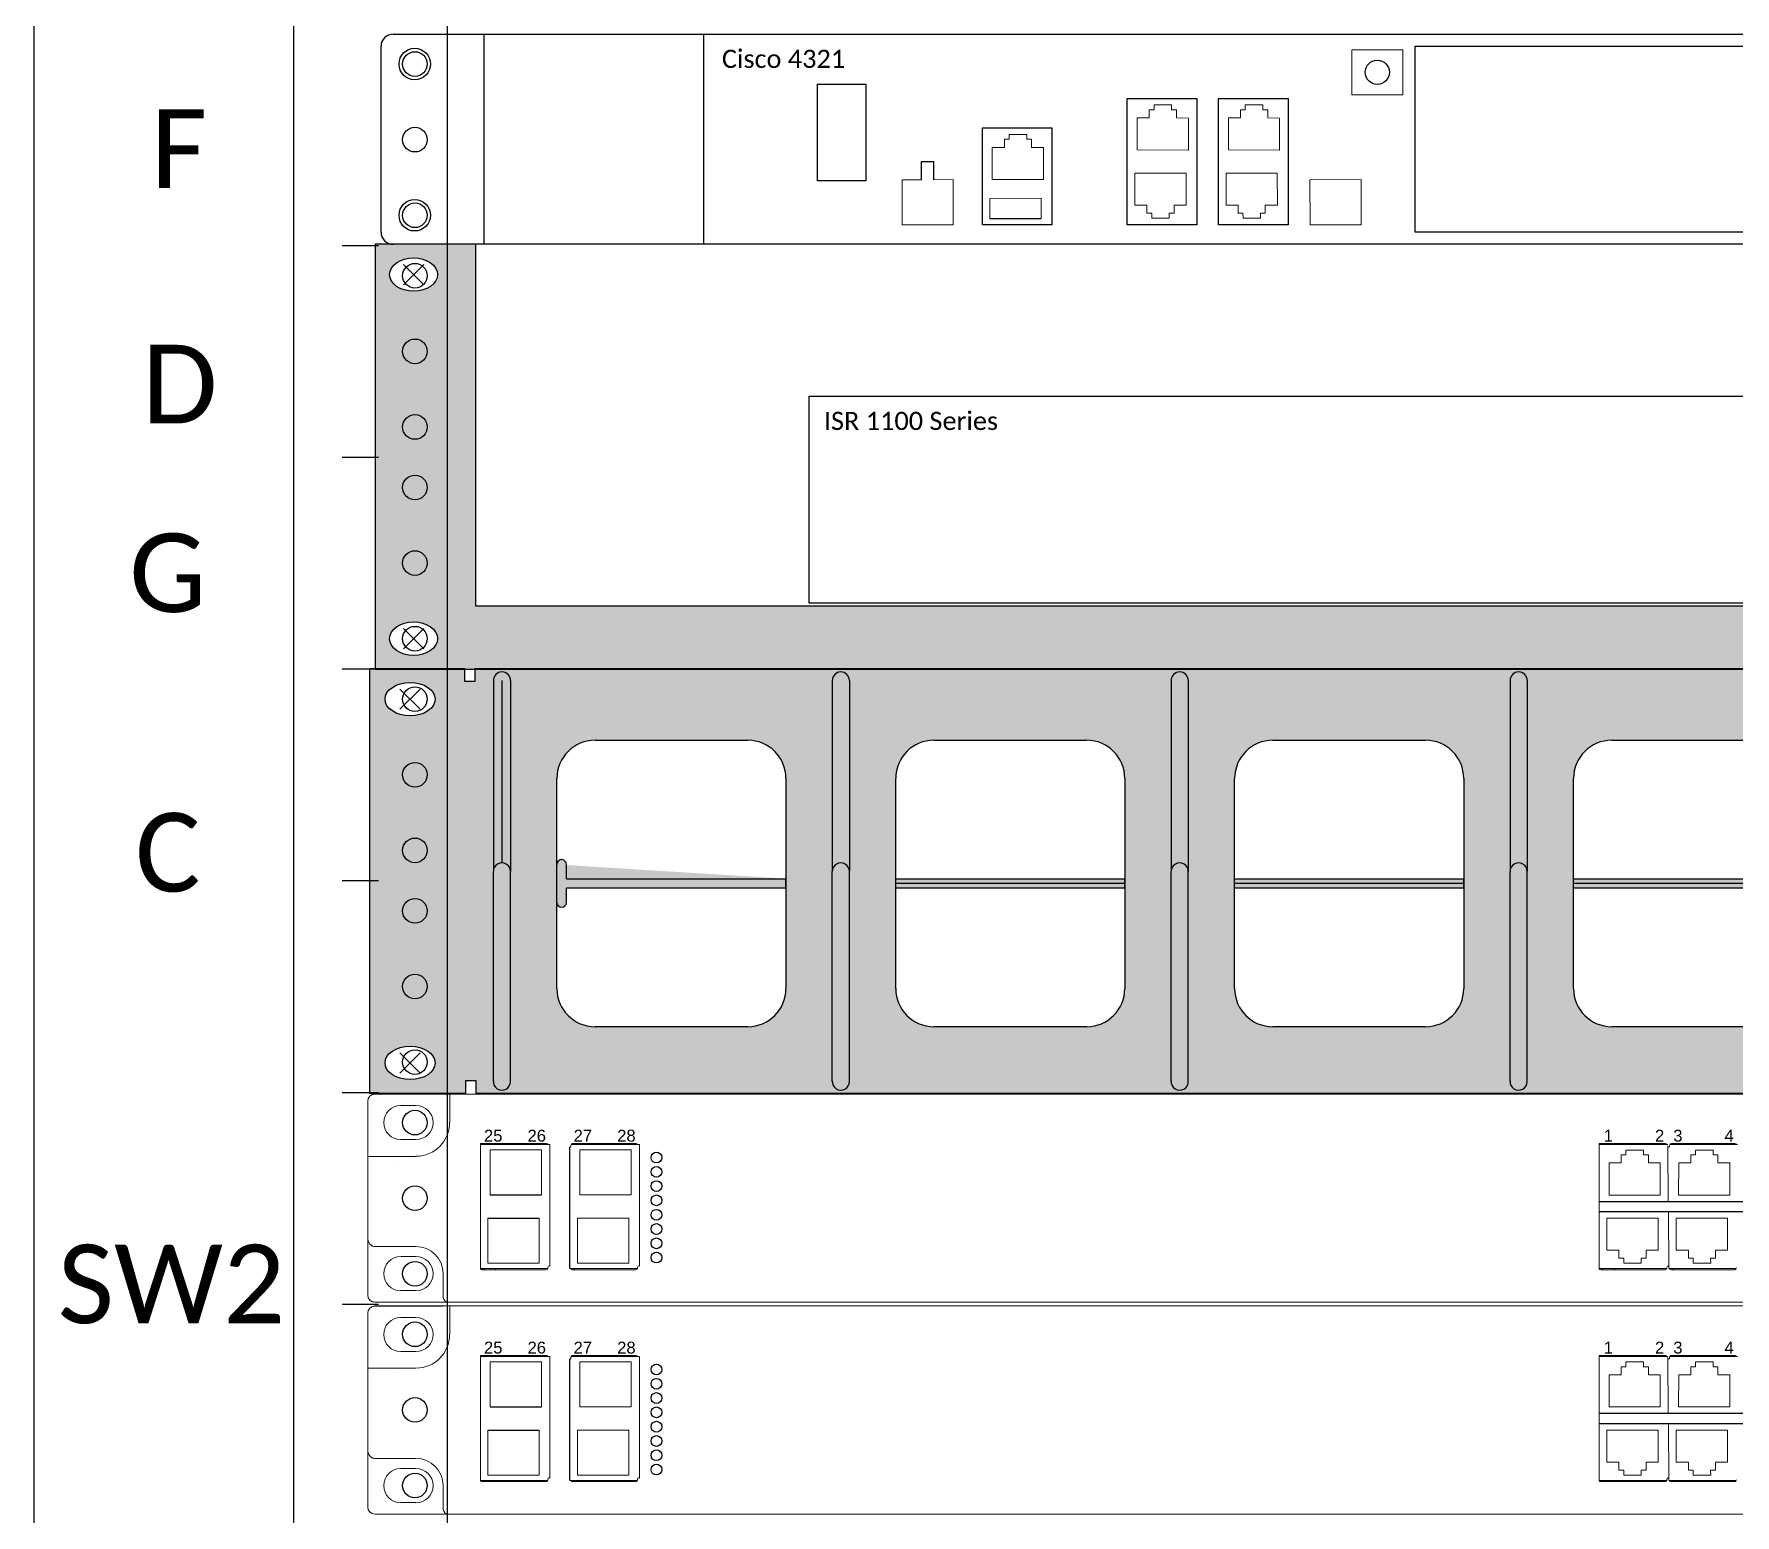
# Model space of a CAD drawing. Header units: millimetres. Extents: x 11355 to 11505, y 8083 to 8171.
# Drawn here: x 11480.05 to 11494.11, y 8148.38 to 8160.62 of the extents above; entities that cross this region are included whole.
import ezdxf

# ---------------------------------------------------------------- set-up
doc = ezdxf.new("R2010")
doc.units = ezdxf.units.MM
for name, color, linetype in [('Bandeja Fija 2U', 7, 'Continuous'), ('Ordenador de cables 2U', 7, 'Continuous'), ('Rack - Base 45U', 7, 'Continuous'), ('Router - Cisco 1100', 7, 'Continuous'), ('Router - Cisco 4321', 7, 'Continuous'), ('Servidor - Dell Power Edge R730', 7, 'Continuous'), ('SW - Aruba Serie 6000', 7, 'Continuous'), ('Textos - Ref. Eléctricas', 7, 'Continuous'), ('Textos - Ref. Unidades', 7, 'Continuous')]:
    doc.layers.add(name, color=color, linetype=linetype)
doc.styles.add('Calibri', font='calibri.ttf')
doc.styles.add('Notes', font='arial.ttf', dxfattribs={"height": 3})
doc.styles.get("Standard").update_dxf_attribs({"font": 'arial.ttf'})

# ---------------------------------------------------------------- blocks, each defined once
blk = doc.blocks.new('*U41')
at = {"layer": 'Bandeja Fija 2U'}
h = blk.add_hatch(color=254, dxfattribs=at)
h.paths.add_polyline_path([(13.02, 6.83), (13.02, 82.55), (-8.01, 82.55), (-8.01, -6.35), (473.02, -6.35), (473.02, 82.55), (451.98, 82.55), (451.98, 6.83)])
edge = h.paths.add_edge_path(flags=16)
edge.add_ellipse((0, 0), major_axis=(5.01, 0), ratio=0.699345, start_angle=0, end_angle=360)
edge = h.paths.add_edge_path(flags=16)
edge.add_ellipse((0, 76.2), major_axis=(5.01, 0), ratio=0.699345, start_angle=0, end_angle=360)
edge = h.paths.add_edge_path(flags=16)
edge.add_ellipse((465, 0), major_axis=(-5.01, 0), ratio=0.699345, start_angle=0, end_angle=360)
edge = h.paths.add_edge_path(flags=16)
edge.add_ellipse((465, 76.2), major_axis=(-5.01, 0), ratio=0.699345, start_angle=0, end_angle=360)
at = {"layer": 'Bandeja Fija 2U', "color": 7, "linetype": 'Continuous'}
for p, q in [((13.02, 82.55), (-8.01, 82.55)), ((-8.01, 82.55), (-8.01, -6.35)), ((13.02, 6.83), (13.02, 82.55)), ((451.98, 6.83), (13.02, 6.83)), ((-8.01, -6.35), (473.02, -6.35))]:
    blk.add_line(p, q, dxfattribs=at)
at = {"layer": 'Bandeja Fija 2U', "color": 1}
for p, q in [((-2.12, 78.32), (2.12, 74.08)), ((-2.12, 74.08), (2.12, 78.32)), ((-2.12, 2.12), (2.12, -2.12)), ((-2.12, -2.12), (2.12, 2.12))]:
    blk.add_line(p, q, dxfattribs=at)
at = {"layer": 'Bandeja Fija 2U', "color": 7, "linetype": 'Continuous'}
for centre in [(0, 76.2), (0, 0)]:
    blk.add_ellipse(centre, major_axis=(5.01, 0), ratio=0.699345, dxfattribs=at)
at = {"layer": 'Bandeja Fija 2U', "style": 'Notes', "flags": 3}
blk.add_attdef('CODIGO', (-8.01, -14.35), '', height=3, dxfattribs=at)
blk = doc.blocks.new('*U43')
at = {"layer": 'Ordenador de cables 2U'}
h = blk.add_hatch(color=253, dxfattribs=at)
h.paths.add_polyline_path([(473, 6.35), (453.38, 6.35), (453.38, 3.67), (451.26, 3.67), (451.26, 6.35), (13.58, 6.35), (13.58, 3.67), (11.46, 3.67), (11.46, 6.35), (-8.5, 6.35), (-8.5, -82.55), (11.68, -82.55), (11.68, -79.89), (13.8, -79.89), (13.8, -82.57), (451.22, -82.55), (451.22, -79.87), (453.34, -79.87), (453.34, -82.55), (473, -82.55)])
h.paths.add_polyline_path([(447.05, -36.1), (447.05, -80.1, -0.961659), (443.46, -80.24), (443.45, -36.1), (443.45, 3.9, -1.000027), (447.05, 3.9), (447.05, 3.9)], flags=16)
edge = h.paths.add_edge_path(flags=16)
edge.add_ellipse((464.75, 0), major_axis=(5.25, 0), ratio=0.666667, start_angle=0, end_angle=360)
edge = h.paths.add_edge_path(flags=16)
edge.add_ellipse((465, -76.2), major_axis=(5.25, 0), ratio=0.666667, start_angle=0, end_angle=360)
h.paths.add_polyline_path([(376.05, -36.1), (376.05, -80.1, -0.961659), (372.46, -80.24), (372.45, -36.1), (372.45, 3.9, -1.000027), (376.05, 3.9), (376.05, 3.9)], flags=16)
h.paths.add_polyline_path([(305.05, -36.1), (305.05, -80.1, -0.961659), (301.46, -80.24), (301.45, -36.1), (301.45, 3.9, -1.000027), (305.05, 3.9), (305.05, 3.9)], flags=16)
h.paths.add_polyline_path([(234.05, -36.1), (234.05, -80.1, -0.961659), (230.46, -80.24), (230.45, -36.1), (230.45, 3.9, -1.000027), (234.05, 3.9), (234.05, 3.9)], flags=16)
h.paths.add_polyline_path([(163.05, -36.1), (163.05, -80.1, -0.961659), (159.46, -80.24), (159.45, -36.1), (159.45, 3.9, -1.000027), (163.05, 3.9), (163.05, 3.9)], flags=16)
h.paths.add_polyline_path([(92.05, -36.1), (92.05, -80.1, -0.961659), (88.46, -80.24), (88.45, -36.1), (88.45, 3.9, -1.000027), (92.05, 3.9), (92.05, 3.9)], flags=16)
h.paths.add_polyline_path([(21.05, -36.1), (21.05, -80.1, -0.961659), (17.46, -80.24), (17.45, -36.1), (17.45, 3.9, -1.000027), (21.05, 3.9), (21.05, 3.9)], flags=16)
edge = h.paths.add_edge_path(flags=16)
edge.add_ellipse((0, 0), major_axis=(5.25, 0), ratio=0.666667, start_angle=0, end_angle=360)
edge = h.paths.add_edge_path(flags=16)
edge.add_ellipse((0, -76.2), major_axis=(5.25, 0), ratio=0.666667, start_angle=0, end_angle=360)
edge = h.paths.add_edge_path()
edge.add_line((30.75, -42.6), (30.75, -34.57))
edge.add_arc((31.75, -34.62), 1, 177.3958, 180.0074)
edge.add_line((30.75, -34.62), (30.75, -42.6))
edge = h.paths.add_edge_path(flags=0)
edge.add_arc((38.75, -60.61), 8, 180, 270)
edge.add_line((38.75, -68.61), (70.75, -68.61))
edge.add_arc((70.75, -60.61), 8, 270, 360)
edge.add_line((78.75, -60.61), (78.75, -16.61))
edge.add_arc((70.75, -16.61), 8, 0, 90)
edge.add_line((70.75, -8.61), (38.75, -8.61))
edge.add_arc((38.75, -16.61), 8, 90, 180)
edge.add_line((30.75, -16.61), (30.75, -60.61))
edge = h.paths.add_edge_path(flags=0)
edge.add_arc((425.75, -16.61), 8, 0, 90)
edge.add_line((425.75, -8.61), (393.75, -8.61))
edge.add_arc((393.75, -16.61), 8, 90, 180)
edge.add_line((385.75, -16.61), (385.75, -60.61))
edge.add_arc((393.75, -60.61), 8, 180, 270)
edge.add_line((393.75, -68.61), (425.75, -68.61))
edge.add_arc((425.75, -60.61), 8, 270, 360)
edge.add_line((433.75, -60.61), (433.75, -16.61))
edge = h.paths.add_edge_path(flags=0)
edge.add_arc((322.75, -60.61), 8, 180, 270)
edge.add_line((322.75, -68.61), (354.75, -68.61))
edge.add_arc((354.75, -60.61), 8, 270, 360)
edge.add_line((362.75, -60.61), (362.75, -16.61))
edge.add_arc((354.75, -16.61), 8, 0, 90)
edge.add_line((354.75, -8.61), (322.75, -8.61))
edge.add_arc((322.75, -16.61), 8, 90, 180)
edge.add_line((314.75, -16.61), (314.75, -60.61))
edge = h.paths.add_edge_path(flags=0)
edge.add_arc((283.75, -16.61), 8, 0, 90)
edge.add_line((283.75, -8.61), (251.75, -8.61))
edge.add_arc((251.75, -16.61), 8, 90, 180)
edge.add_line((243.75, -16.61), (243.75, -60.61))
edge.add_arc((251.75, -60.61), 8, 180, 270)
edge.add_line((251.75, -68.61), (283.75, -68.61))
edge.add_arc((283.75, -60.61), 8, 270, 360)
edge.add_line((291.75, -60.61), (291.75, -16.61))
edge = h.paths.add_edge_path(flags=0)
edge.add_arc((212.75, -16.61), 8, 0, 90)
edge.add_line((212.75, -8.61), (180.75, -8.61))
edge.add_arc((180.75, -16.61), 8, 90, 180)
edge.add_line((172.75, -16.61), (172.75, -60.61))
edge.add_arc((180.75, -60.61), 8, 180, 270)
edge.add_line((180.75, -68.61), (212.75, -68.61))
edge.add_arc((212.75, -60.61), 8, 270, 360)
edge.add_line((220.75, -60.61), (220.75, -16.61))
edge = h.paths.add_edge_path(flags=0)
edge.add_arc((109.75, -60.61), 8, 180, 270)
edge.add_line((109.75, -68.61), (141.75, -68.61))
edge.add_arc((141.75, -60.61), 8, 270, 360)
edge.add_line((149.75, -60.61), (149.75, -16.61))
edge.add_arc((141.75, -16.61), 8, 0, 90)
edge.add_line((141.75, -8.61), (109.75, -8.61))
edge.add_arc((109.75, -16.61), 8, 90, 180)
edge.add_line((101.75, -16.61), (101.75, -60.61))
h = blk.add_hatch(color=9, dxfattribs=at)
h.paths.add_polyline_path([(21.05, 3.9, 1.000027), (17.45, 3.9), (17.45, -36.1, -1), (21.05, -36.1), (21.05, -36.1)])
h.paths.add_polyline_path([(92.05, 3.9, 1.000027), (88.45, 3.9), (88.45, -36.1, -1), (92.05, -36.1), (92.05, -36.1)])
h.paths.add_polyline_path([(163.05, 3.9, 1.000027), (159.45, 3.9), (159.45, -36.1, -1), (163.05, -36.1), (163.05, -36.1)])
h.paths.add_polyline_path([(234.05, 3.9, 1.000027), (230.45, 3.9), (230.45, -36.1, -1), (234.05, -36.1), (234.05, -36.1)])
h.paths.add_polyline_path([(305.05, 3.9, 1.000027), (301.45, 3.9), (301.45, -36.1, -1), (305.05, -36.1), (305.05, -36.1)])
h.paths.add_polyline_path([(376.05, 3.9, 1.000027), (372.45, 3.9), (372.45, -36.1, -1), (376.05, -36.1), (376.05, -36.1)])
h.paths.add_polyline_path([(447.05, 3.9, 1.000027), (443.45, 3.9), (443.45, -36.1, -1), (447.05, -36.1), (447.05, -36.1)])
h = blk.add_hatch(color=8, dxfattribs=at)
h.paths.add_polyline_path([(21.05, -36.1, 1.000062), (17.45, -36.1), (17.46, -80.24, 0.961659), (21.05, -80.1)])
h.paths.add_polyline_path([(92.05, -36.1, 1.000062), (88.45, -36.1), (88.46, -80.24, 0.961659), (92.05, -80.1)])
h.paths.add_polyline_path([(163.05, -36.1, 1.000062), (159.45, -36.1), (159.46, -80.24, 0.961659), (163.05, -80.1)])
h.paths.add_polyline_path([(234.05, -36.1, 1.000062), (230.45, -36.1), (230.46, -80.24, 0.961659), (234.05, -80.1)])
h.paths.add_polyline_path([(305.05, -36.1, 1.000062), (301.45, -36.1), (301.46, -80.24, 0.961659), (305.05, -80.1)])
h.paths.add_polyline_path([(376.05, -36.1, 1.000062), (372.45, -36.1), (372.46, -80.24, 0.961659), (376.05, -80.1)])
h.paths.add_polyline_path([(447.05, -36.1, 1.000062), (443.45, -36.1), (443.46, -80.24, 0.961659), (447.05, -80.1)])
blk.add_hatch(color=9, dxfattribs=at).paths.add_polyline_path([(32.75, -37.61), (32.75, -34.62, 1.022855), (30.75, -34.66), (30.75, -42.6, 1.002484), (32.75, -42.59), (32.75, -39.61), (78.75, -39.61), (78.75, -37.61)])
h = blk.add_hatch(color=9, dxfattribs=at)
h.paths.add_polyline_path([(149.75, -39.61), (101.75, -39.61), (101.75, -37.61), (149.75, -37.61)])
h.paths.add_polyline_path([(172.75, -39.61), (172.75, -37.61), (220.75, -37.61), (220.75, -39.61)])
h.paths.add_polyline_path([(291.75, -39.61), (243.75, -39.61), (243.75, -37.61), (291.75, -37.61)])
h.paths.add_polyline_path([(362.75, -39.61), (314.75, -39.61), (314.75, -37.61), (362.75, -37.61)])
edge = h.paths.add_edge_path(flags=17)
edge.add_line((431.75, -39.61), (385.75, -39.61))
edge.add_line((385.75, -39.61), (385.75, -37.61))
edge.add_line((385.75, -37.61), (431.75, -37.61))
edge.add_line((431.75, -37.61), (431.75, -34.62))
edge.add_arc((432.75, -34.62), 1, -2.6042, 179.9851, ccw=False)
edge.add_line((433.75, -34.66), (433.75, -42.59))
edge.add_arc((432.75, -42.6), 1, -179.7456, 0.2235, ccw=False)
edge.add_line((431.75, -42.6), (431.75, -39.61))
edge = h.paths.add_edge_path(flags=17)
edge.add_line((431.75, -39.61), (385.75, -39.61))
edge.add_line((385.75, -39.61), (385.75, -37.61))
edge.add_line((385.75, -37.61), (431.75, -37.61))
edge.add_line((431.75, -37.61), (431.75, -34.62))
edge.add_arc((432.75, -34.62), 1, 357.3958, 539.9851)
edge.add_line((433.75, -42.59), (433.75, -34.66))
edge.add_arc((432.75, -42.6), 1, 180.2544, 360.2235)
edge.add_line((431.75, -42.6), (431.75, -39.61))
edge = h.paths.add_edge_path()
edge.add_line((78.75, -39.61), (32.75, -39.61))
edge.add_line((32.75, -37.61), (78.75, -37.61))
edge.add_line((32.75, -37.61), (32.75, -34.62))
edge.add_line((32.75, -42.6), (32.75, -39.61))
edge.add_arc((31.75, -34.62), 1, 0.0149, 182.6042)
edge.add_arc((31.75, -42.6), 1, 179.7765, 359.7456)
edge.add_line((30.75, -42.59), (30.75, -34.62))
edge.add_line((78.75, -39.61), (78.75, -37.61))
at = {"layer": 'Ordenador de cables 2U', "color": 7, "linetype": 'Continuous'}
for p, q in [((11.46, 6.35), (-8.5, 6.35)), ((-8.5, 6.35), (-8.5, -82.55)), ((11.46, 3.67), (11.46, 6.35)), ((13.58, 3.67), (11.46, 3.67)), ((451.26, 6.35), (13.58, 6.35)), ((13.58, 6.35), (13.58, 3.67)), ((38.75, -8.61), (70.75, -8.61)), ((109.75, -8.61), (141.75, -8.61)), ((180.75, -8.61), (212.75, -8.61)), ((251.75, -8.61), (283.75, -8.61)), ((30.75, -60.61), (30.75, -16.61)), ((78.75, -16.61), (78.75, -60.61)), ((101.75, -60.61), (101.75, -16.61)), ((149.75, -16.61), (149.75, -60.61)), ((172.75, -60.61), (172.75, -16.61)), ((220.75, -16.61), (220.75, -60.61)), ((243.75, -60.61), (243.75, -16.61)), ((70.75, -68.61), (38.75, -68.61)), ((141.75, -68.61), (109.75, -68.61)), ((212.75, -68.61), (180.75, -68.61)), ((283.75, -68.61), (251.75, -68.61)), ((11.68, -82.55), (11.68, -79.89)), ((11.68, -79.89), (13.8, -79.89)), ((13.8, -79.89), (13.8, -82.57)), ((-8.5, -82.55), (11.68, -82.55)), ((13.8, -82.57), (451.22, -82.55))]:
    blk.add_line(p, q, dxfattribs=at)
at = {"layer": 'Ordenador de cables 2U'}
for p, q in [((17.45, 3.9), (17.45, -36.1)), ((21.05, 3.9), (21.05, -36.1)), ((88.45, 3.9), (88.45, -36.1)), ((92.05, 3.9), (92.05, -36.1)), ((159.45, 3.9), (159.45, -36.1)), ((163.05, 3.9), (163.05, -36.1)), ((230.45, 3.9), (230.45, -36.1)), ((232.42, 6.35), (234.58, 6.35)), ((234.05, 3.9), (234.05, -36.1)), ((30.75, -42.59), (30.75, -34.62)), ((32.75, -37.61), (32.75, -34.62)), ((32.75, -37.61), (78.75, -37.61)), ((78.75, -39.61), (78.75, -37.61)), ((101.75, -37.61), (149.75, -37.61)), ((101.75, -39.61), (101.75, -37.61)), ((149.75, -38.61), (101.75, -38.61)), ((149.75, -39.61), (149.75, -37.61)), ((172.75, -37.61), (220.75, -37.61)), ((172.75, -39.61), (172.75, -37.61)), ((220.75, -38.61), (172.75, -38.61)), ((220.75, -39.61), (220.75, -37.61)), ((243.75, -37.61), (291.75, -37.61)), ((243.75, -39.61), (243.75, -37.61)), ((291.75, -38.61), (243.75, -38.61)), ((32.75, -42.6), (32.75, -39.61)), ((78.75, -39.61), (32.75, -39.61)), ((149.75, -39.61), (101.75, -39.61)), ((220.75, -39.61), (172.75, -39.61)), ((291.75, -39.61), (243.75, -39.61))]:
    blk.add_line(p, q, dxfattribs=at)
at = {"layer": 'Ordenador de cables 2U', "linetype": 'Continuous'}
blk.add_line((19.25, 3.9), (19.25, -34.3), dxfattribs=at)
at = {"layer": 'Ordenador de cables 2U', "color": 1}
for p, q in [((-2.12, 2.12), (2.12, -2.12)), ((-2.12, -2.12), (2.12, 2.12)), ((-2.12, -74.08), (2.12, -78.32)), ((-2.12, -78.32), (2.12, -74.08))]:
    blk.add_line(p, q, dxfattribs=at)
at = {"layer": 'Ordenador de cables 2U', "color": 8}
for p, q in [((17.46, -80.1), (17.45, -36.1)), ((21.05, -80.1), (21.05, -36.1)), ((88.46, -80.1), (88.45, -36.1)), ((92.05, -80.1), (92.05, -36.1)), ((159.46, -80.1), (159.45, -36.1)), ((163.05, -80.1), (163.05, -36.1)), ((230.46, -80.1), (230.45, -36.1)), ((234.05, -80.1), (234.05, -36.1))]:
    blk.add_line(p, q, dxfattribs=at)
at = {"layer": 'Ordenador de cables 2U'}
for centre, radius, start, end in [((19.25, 3.9), 1.8, 0, 180), ((90.25, 3.9), 1.8, 0, 180), ((161.25, 3.9), 1.8, 0, 180), ((232.25, 3.9), 1.8, 0, 180), ((19.25, -36.1), 1.8, 0, 180.0143), ((31.75, -34.62), 1, 0.0149, 182.6042), ((90.25, -36.1), 1.8, 0, 180.0143), ((161.25, -36.1), 1.8, 0, 180.0143), ((232.25, -36.1), 1.8, 0, 180.0143), ((31.75, -42.6), 1, 179.7765, 359.7456)]:
    blk.add_arc(centre, radius, start, end, dxfattribs=at)
at = {"layer": 'Ordenador de cables 2U', "color": 7, "linetype": 'Continuous'}
for centre, start, end in [((38.75, -16.61), 90, 180), ((70.75, -16.61), 0, 90), ((109.75, -16.61), 90, 180), ((141.75, -16.61), 0, 90), ((180.75, -16.61), 90, 180), ((212.75, -16.61), 0, 90), ((251.75, -16.61), 90, 180), ((38.75, -60.61), 180, 270), ((70.75, -60.61), 270, 360), ((109.75, -60.61), 180, 270), ((141.75, -60.61), 270, 360), ((180.75, -60.61), 180, 270), ((212.75, -60.61), 270, 360), ((251.75, -60.61), 180, 270)]:
    blk.add_arc(centre, 8, start, end, dxfattribs=at)
at = {"layer": 'Ordenador de cables 2U', "color": 8}
for centre in [(19.25, -80.1), (90.25, -80.1), (161.25, -80.1), (232.25, -80.1)]:
    blk.add_arc(centre, 1.8, 175.5354, 0, dxfattribs=at)
at = {"layer": 'Ordenador de cables 2U', "color": 7, "linetype": 'Continuous'}
for centre in [(0, 0), (0, -76.2)]:
    blk.add_ellipse(centre, major_axis=(5.25, 0), ratio=0.666667, dxfattribs=at)
at = {"layer": 'Ordenador de cables 2U', "style": 'Notes', "flags": 3}
blk.add_attdef('CÓDIGO', (-8.5, -90.55), '', height=3, dxfattribs=at)
blk = doc.blocks.new('ISR - Cisco Serie 4321')
at = {"layer": 'Router - Cisco 4321'}
for p, q in [((32762.717, -3427.303), (32763.467, -3427.303)), ((32763.467, -3427.303), (32780.674, -3427.303)), ((32763.467, -3427.303), (32763.467, -3429.04)), ((32762.617, -3428.94), (32762.617, -3427.403)), ((32767.086, -3428.506), (32767.086, -3428.356)), ((32767.086, -3428.356), (32767.186, -3428.356)), ((32767.186, -3428.506), (32767.186, -3428.356)), ((32767.651, -3428.828), (32768.074, -3428.827)), ((32763.467, -3429.04), (32762.717, -3429.04)), ((32780.674, -3429.04), (32763.467, -3429.04))]:
    blk.add_line(p, q, dxfattribs=at)
at = {"layer": 'Router - Cisco 4321', "color": 7, "linetype": 'Continuous', "lineweight": 0}
for p, q in [((32770.642, -3427.432), (32771.065, -3427.432)), ((32770.642, -3427.432), (32770.642, -3427.804)), ((32771.065, -3427.432), (32771.065, -3427.804)), ((32769.008, -3427.928), (32769.008, -3427.888)), ((32769.008, -3427.888), (32769.153, -3427.888)), ((32769.153, -3427.928), (32769.153, -3427.888)), ((32769.762, -3427.928), (32769.762, -3427.888)), ((32769.762, -3427.888), (32769.907, -3427.888)), ((32769.907, -3427.928), (32769.907, -3427.888)), ((32770.642, -3427.804), (32771.065, -3427.804)), ((32768.868, -3428.26), (32768.869, -3427.995)), ((32768.869, -3427.995), (32768.968, -3427.995)), ((32768.968, -3427.995), (32768.968, -3427.928)), ((32768.968, -3427.928), (32769.008, -3427.928)), ((32769.193, -3427.928), (32769.153, -3427.928)), ((32769.193, -3427.995), (32769.193, -3427.928)), ((32769.292, -3427.996), (32769.193, -3427.995)), ((32769.292, -3428.261), (32769.292, -3427.996)), ((32769.622, -3428.26), (32769.623, -3427.995)), ((32769.623, -3427.995), (32769.722, -3427.995)), ((32769.722, -3427.995), (32769.722, -3427.928)), ((32769.722, -3427.928), (32769.762, -3427.928)), ((32769.947, -3427.928), (32769.907, -3427.928)), ((32769.947, -3427.995), (32769.947, -3427.928)), ((32770.046, -3427.996), (32769.947, -3427.995)), ((32770.046, -3428.261), (32770.046, -3427.996)), ((32767.77, -3428.239), (32767.77, -3428.172)), ((32767.77, -3428.172), (32767.81, -3428.172)), ((32767.81, -3428.172), (32767.81, -3428.132)), ((32767.81, -3428.132), (32767.955, -3428.132)), ((32767.955, -3428.172), (32767.955, -3428.132)), ((32767.994, -3428.172), (32767.955, -3428.172)), ((32767.994, -3428.239), (32767.994, -3428.172)), ((32767.67, -3428.239), (32767.77, -3428.239)), ((32767.67, -3428.504), (32767.67, -3428.239)), ((32768.094, -3428.239), (32767.994, -3428.239)), ((32768.093, -3428.504), (32768.094, -3428.239)), ((32768.868, -3428.26), (32769.292, -3428.261)), ((32769.622, -3428.26), (32770.046, -3428.261)), ((32768.849, -3428.452), (32769.272, -3428.451)), ((32768.849, -3428.452), (32768.849, -3428.717)), ((32769.272, -3428.451), (32769.273, -3428.716)), ((32769.603, -3428.452), (32770.026, -3428.451)), ((32769.603, -3428.452), (32769.603, -3428.717)), ((32770.026, -3428.451), (32770.027, -3428.716)), ((32766.925, -3428.506), (32767.086, -3428.506)), ((32766.925, -3428.506), (32766.925, -3428.878)), ((32767.186, -3428.506), (32767.348, -3428.505)), ((32767.348, -3428.505), (32767.348, -3428.878)), ((32767.67, -3428.504), (32768.093, -3428.504)), ((32770.296, -3428.506), (32770.72, -3428.505)), ((32770.296, -3428.506), (32770.297, -3428.878)), ((32770.72, -3428.505), (32770.72, -3428.878)), ((32767.651, -3428.661), (32768.074, -3428.66)), ((32767.651, -3428.661), (32767.651, -3428.828)), ((32768.074, -3428.66), (32768.074, -3428.827)), ((32768.849, -3428.717), (32768.949, -3428.716)), ((32768.949, -3428.716), (32768.949, -3428.783)), ((32769.173, -3428.716), (32769.173, -3428.783)), ((32769.273, -3428.716), (32769.173, -3428.716)), ((32769.603, -3428.717), (32769.703, -3428.716)), ((32769.703, -3428.716), (32769.703, -3428.783)), ((32769.927, -3428.716), (32769.927, -3428.783)), ((32770.027, -3428.716), (32769.927, -3428.716)), ((32766.925, -3428.878), (32767.348, -3428.878)), ((32768.949, -3428.783), (32768.988, -3428.783)), ((32768.988, -3428.783), (32768.988, -3428.823)), ((32768.988, -3428.823), (32769.133, -3428.823)), ((32769.133, -3428.783), (32769.133, -3428.823)), ((32769.173, -3428.783), (32769.133, -3428.783)), ((32769.703, -3428.783), (32769.742, -3428.783)), ((32769.742, -3428.783), (32769.743, -3428.823)), ((32769.743, -3428.823), (32769.888, -3428.823)), ((32769.888, -3428.783), (32769.888, -3428.823)), ((32769.927, -3428.783), (32769.888, -3428.783)), ((32770.297, -3428.878), (32770.72, -3428.878))]:
    blk.add_line(p, q, dxfattribs=at)
at = {"layer": 'Router - Cisco 4321'}
for points in [[(32778.855, -3429.04), (32765.285, -3429.04), (32765.285, -3427.303), (32778.855, -3427.303)], [(32771.165, -3427.403), (32778.755, -3427.403), (32778.755, -3428.94), (32771.165, -3428.94)], [(32766.626, -3428.516), (32766.226, -3428.516), (32766.226, -3427.716), (32766.626, -3427.716)], [(32769.361, -3428.878), (32768.786, -3428.878), (32768.786, -3427.834), (32769.361, -3427.834)], [(32770.115, -3428.878), (32769.54, -3428.878), (32769.54, -3427.834), (32770.115, -3427.834)], [(32768.163, -3428.878), (32767.588, -3428.878), (32767.588, -3428.078), (32768.163, -3428.078)]]:
    blk.add_lwpolyline(points, close=True, dxfattribs=at)
for centre, radius in [((32762.896, -3427.55), 0.13), ((32770.853, -3427.618), 0.1), ((32762.896, -3428.8), 0.13)]:
    blk.add_circle(centre, radius, dxfattribs=at)
for centre, start, end in [((32762.717, -3427.403), 90, 180), ((32762.717, -3428.94), 180, 270)]:
    blk.add_arc(centre, 0.1, start, end, dxfattribs=at)
at = {"layer": 'Router - Cisco 4321', "insert": (32765.435, -3427.432), "char_height": 0.15, "attachment_point": 1, "style": 'Calibri'}
blk.add_mtext_dynamic_manual_height_columns('Cisco 4321', width=2.92491, gutter_width=75, heights=[0], dxfattribs=at)
blk = doc.blocks.new('ISR - Cisco Serie 1100')
at = {"layer": 'Router - Cisco 1100'}
blk.add_lwpolyline([(6.88, -1.71), (-4.89, -1.71), (-4.89, 0), (6.88, 0)], close=True, dxfattribs=at)
at = {"layer": 'Router - Cisco 1100', "insert": (-4.769, -0.129), "char_height": 0.15, "attachment_point": 1, "style": 'Calibri'}
blk.add_mtext_dynamic_manual_height_columns('ISR 1100 Series', width=2.92491, gutter_width=75, heights=[0], dxfattribs=at)
blk = doc.blocks.new('Rack 45U')
at = {"layer": 'Rack - Base 45U'}
for p, q in [((2304.165, 1370.153), (2304.165, 1455.271)), ((2306.313, 1370.153), (2306.313, 1454.611)), ((2307.583, 1372.819), (2307.583, 1451.934)), ((2306.713, 1446.439), (2307.013, 1446.439)), ((2306.713, 1444.689), (2307.013, 1444.689)), ((2306.713, 1442.939), (2307.013, 1442.939)), ((2306.713, 1441.189), (2307.013, 1441.189)), ((2306.713, 1439.439), (2307.013, 1439.439)), ((2306.713, 1437.689), (2307.013, 1437.689))]:
    blk.add_line(p, q, dxfattribs=at)
for centre in [(2307.313, 1447.939), (2307.313, 1447.314), (2307.313, 1446.689), (2307.313, 1446.189), (2307.313, 1445.564), (2307.313, 1444.939), (2307.313, 1444.439), (2307.313, 1443.814), (2307.313, 1443.189), (2307.313, 1442.689), (2307.313, 1442.064), (2307.313, 1441.439), (2307.313, 1440.939), (2307.313, 1440.314), (2307.313, 1439.689), (2307.313, 1439.189), (2307.313, 1438.564), (2307.313, 1437.939), (2307.313, 1437.439), (2307.313, 1436.814), (2307.313, 1436.189)]:
    blk.add_circle(centre, 0.102, dxfattribs=at)
blk = doc.blocks.new('SW - Aruba Serie 6000')
at = {"layer": 'SW - Aruba Serie 6000', "color": 7, "linetype": 'Continuous', "lineweight": 0}
for p, q in [((2340.158, 1418.34), (2340.158, 1416.737)), ((2340.158, 1418.339), (2340.158, 1418.34)), ((2340.158, 1418.34), (2340.158, 1416.737)), ((2340.158, 1417.868), (2340.158, 1418.339)), ((2340.217, 1418.399), (2340.217, 1418.398)), ((2340.985, 1418.399), (2340.217, 1418.399)), ((2340.217, 1418.398), (2340.781, 1418.398)), ((2340.431, 1418.303), (2340.557, 1418.303)), ((2340.836, 1418.399), (2340.836, 1418.163)), ((2358.332, 1418.399), (2340.985, 1418.399)), ((2340.557, 1418.022), (2340.431, 1418.022)), ((2340.557, 1418.023), (2340.557, 1418.022)), ((2340.557, 1417.884), (2340.158, 1417.884)), ((2341.089, 1417.99), (2341.089, 1416.956)), ((2341.632, 1417.99), (2341.089, 1417.99)), ((2341.089, 1417.981), (2341.445, 1417.981)), ((2341.109, 1417.981), (2341.664, 1417.981)), ((2341.171, 1417.937), (2341.594, 1417.938)), ((2341.171, 1417.937), (2341.171, 1417.565)), ((2341.495, 1417.981), (2341.624, 1417.981)), ((2341.495, 1417.981), (2341.495, 1417.981)), ((2341.594, 1417.938), (2341.594, 1417.565)), ((2341.632, 1417.99), (2341.636, 1417.99)), ((2341.632, 1417.99), (2341.632, 1417.99)), ((2341.664, 1417.981), (2341.664, 1416.977)), ((2341.838, 1417.974), (2341.838, 1417.971)), ((2341.839, 1417.981), (2341.85, 1417.981)), ((2341.85, 1417.981), (2342.404, 1417.981)), ((2341.852, 1417.99), (2341.856, 1417.99)), ((2342.373, 1417.99), (2341.856, 1417.99)), ((2341.912, 1417.937), (2342.335, 1417.938)), ((2341.912, 1417.937), (2341.912, 1417.565)), ((2342.236, 1417.981), (2342.364, 1417.981)), ((2342.236, 1417.981), (2342.236, 1417.981)), ((2342.335, 1417.938), (2342.335, 1417.565)), ((2342.373, 1417.99), (2342.377, 1417.99)), ((2342.373, 1417.99), (2342.373, 1417.99)), ((2342.404, 1417.981), (2342.405, 1416.977)), ((2350.339, 1417.99), (2350.339, 1416.956)), ((2350.882, 1417.99), (2350.339, 1417.99)), ((2350.339, 1417.981), (2350.695, 1417.981)), ((2350.359, 1417.981), (2350.907, 1417.981)), ((2350.52, 1417.829), (2350.52, 1417.896)), ((2350.52, 1417.896), (2350.56, 1417.896)), ((2350.56, 1417.896), (2350.56, 1417.936)), ((2350.56, 1417.936), (2350.705, 1417.936)), ((2350.705, 1417.896), (2350.705, 1417.936)), ((2350.745, 1417.896), (2350.705, 1417.896)), ((2350.745, 1417.981), (2350.874, 1417.981)), ((2350.745, 1417.981), (2350.745, 1417.981)), ((2350.745, 1417.829), (2350.745, 1417.896)), ((2350.882, 1417.99), (2350.886, 1417.99)), ((2350.882, 1417.99), (2350.882, 1417.99)), ((2350.907, 1417.972), (2350.91, 1417.512)), ((2350.911, 1417.959), (2350.907, 1417.959)), ((2350.921, 1417.974), (2350.921, 1417.971)), ((2350.923, 1417.981), (2350.933, 1417.981)), ((2350.933, 1417.981), (2351.481, 1417.981)), ((2350.936, 1417.99), (2350.939, 1417.99)), ((2351.456, 1417.99), (2350.939, 1417.99)), ((2351.095, 1417.829), (2351.095, 1417.896)), ((2351.095, 1417.896), (2351.135, 1417.896)), ((2351.135, 1417.896), (2351.135, 1417.936)), ((2351.135, 1417.936), (2351.28, 1417.936)), ((2351.28, 1417.896), (2351.28, 1417.936)), ((2351.32, 1417.896), (2351.28, 1417.896)), ((2351.32, 1417.981), (2351.448, 1417.981)), ((2351.32, 1417.981), (2351.32, 1417.981)), ((2351.32, 1417.829), (2351.32, 1417.896)), ((2351.456, 1417.99), (2351.457, 1417.99)), ((2351.457, 1417.99), (2351.46, 1417.99)), ((2340.394, 1417.853), (2340.394, 1417.853)), ((2341.171, 1417.564), (2341.171, 1417.829)), ((2350.421, 1417.829), (2350.52, 1417.829)), ((2350.421, 1417.564), (2350.421, 1417.829)), ((2350.844, 1417.829), (2350.745, 1417.829)), ((2350.844, 1417.564), (2350.844, 1417.829)), ((2350.995, 1417.564), (2350.996, 1417.829)), ((2350.996, 1417.829), (2351.095, 1417.829)), ((2351.419, 1417.829), (2351.32, 1417.829)), ((2351.419, 1417.564), (2351.419, 1417.829)), ((2341.912, 1417.565), (2342.335, 1417.565)), ((2350.421, 1417.564), (2350.844, 1417.564)), ((2350.995, 1417.564), (2351.419, 1417.564)), ((2341.152, 1417.373), (2341.152, 1417.001)), ((2341.575, 1417.373), (2341.575, 1417.001)), ((2341.893, 1417.373), (2342.316, 1417.373)), ((2341.893, 1417.373), (2341.893, 1417.001)), ((2342.316, 1417.373), (2342.316, 1417.001)), ((2350.402, 1417.373), (2350.825, 1417.373)), ((2350.402, 1417.373), (2350.402, 1417.108)), ((2350.825, 1417.373), (2350.825, 1417.108)), ((2350.911, 1417.428), (2350.914, 1416.956)), ((2350.976, 1417.373), (2351.399, 1417.373)), ((2350.976, 1417.373), (2350.976, 1417.108)), ((2351.399, 1417.373), (2351.4, 1417.108)), ((2340.158, 1416.738), (2340.158, 1417.209)), ((2340.557, 1417.139), (2340.218, 1417.139)), ((2340.431, 1417.055), (2340.557, 1417.055)), ((2350.402, 1417.108), (2350.501, 1417.108)), ((2350.501, 1417.108), (2350.501, 1417.041)), ((2350.501, 1417.041), (2350.541, 1417.041)), ((2350.541, 1417.041), (2350.541, 1417.001)), ((2350.686, 1417.041), (2350.686, 1417.001)), ((2350.726, 1417.041), (2350.686, 1417.041)), ((2350.726, 1417.108), (2350.726, 1417.041)), ((2350.825, 1417.108), (2350.726, 1417.108)), ((2350.976, 1417.108), (2351.076, 1417.108)), ((2351.076, 1417.108), (2351.076, 1417.041)), ((2351.076, 1417.041), (2351.115, 1417.041)), ((2351.115, 1417.041), (2351.116, 1417.001)), ((2351.26, 1417.041), (2351.261, 1417.001)), ((2351.3, 1417.041), (2351.26, 1417.041)), ((2351.3, 1417.108), (2351.3, 1417.041)), ((2351.4, 1417.108), (2351.3, 1417.108)), ((2340.782, 1416.719), (2340.782, 1416.914)), ((2341.089, 1416.956), (2341.638, 1416.956)), ((2341.277, 1416.956), (2341.089, 1416.956)), ((2341.631, 1416.947), (2341.103, 1416.947)), ((2341.112, 1416.956), (2341.112, 1416.947)), ((2341.152, 1417.001), (2341.575, 1417.001)), ((2341.214, 1416.947), (2341.214, 1416.956)), ((2341.647, 1416.956), (2341.277, 1416.956)), ((2341.631, 1416.947), (2341.634, 1416.947)), ((2341.647, 1416.956), (2341.638, 1416.956)), ((2341.648, 1416.966), (2341.648, 1416.962)), ((2341.664, 1416.978), (2341.659, 1416.978)), ((2342.018, 1416.956), (2341.83, 1416.956)), ((2341.83, 1416.956), (2342.379, 1416.956)), ((2341.85, 1416.947), (2341.854, 1416.947)), ((2342.372, 1416.947), (2341.854, 1416.947)), ((2341.854, 1416.947), (2341.854, 1416.947)), ((2341.893, 1417.001), (2342.316, 1417.001)), ((2342.388, 1416.956), (2342.018, 1416.956)), ((2342.372, 1416.947), (2342.375, 1416.947)), ((2342.388, 1416.956), (2342.379, 1416.956)), ((2342.389, 1416.966), (2342.389, 1416.962)), ((2342.405, 1416.978), (2342.4, 1416.978)), ((2350.339, 1416.956), (2350.888, 1416.956)), ((2350.527, 1416.956), (2350.339, 1416.956)), ((2350.881, 1416.947), (2350.353, 1416.947)), ((2350.362, 1416.956), (2350.362, 1416.947)), ((2350.464, 1416.947), (2350.464, 1416.956)), ((2350.897, 1416.956), (2350.527, 1416.956)), ((2350.541, 1417.001), (2350.686, 1417.001)), ((2350.881, 1416.947), (2350.884, 1416.947)), ((2350.897, 1416.956), (2350.888, 1416.956)), ((2350.898, 1416.966), (2350.898, 1416.962)), ((2350.914, 1416.978), (2350.909, 1416.978)), ((2351.102, 1416.956), (2350.914, 1416.956)), ((2350.914, 1416.956), (2351.462, 1416.956)), ((2350.934, 1416.947), (2350.938, 1416.947)), ((2351.455, 1416.947), (2350.938, 1416.947)), ((2350.938, 1416.947), (2350.938, 1416.947)), ((2351.472, 1416.956), (2351.102, 1416.956)), ((2351.116, 1417.001), (2351.261, 1417.001)), ((2351.455, 1416.947), (2351.459, 1416.947)), ((2340.557, 1416.774), (2340.431, 1416.774)), ((2340.158, 1416.737), (2340.158, 1416.738)), ((2340.217, 1416.679), (2340.217, 1416.678)), ((2340.217, 1416.679), (2359.1, 1416.678))]:
    blk.add_line(p, q, dxfattribs=at)
at = {"layer": 'SW - Aruba Serie 6000'}
for p, q in [((2341.83, 1416.956), (2341.83, 1417.959)), ((2341.171, 1417.565), (2341.594, 1417.565)), ((2350.339, 1417.512), (2357.207, 1417.512)), ((2341.152, 1417.373), (2341.575, 1417.373)), ((2350.339, 1417.428), (2357.207, 1417.428))]:
    blk.add_line(p, q, dxfattribs=at)
for centre in [(2342.545, 1417.874), (2342.545, 1417.756), (2342.545, 1417.638), (2342.545, 1417.52), (2342.545, 1417.401), (2342.545, 1417.283), (2342.545, 1417.165), (2342.545, 1417.047)]:
    blk.add_circle(centre, 0.0445, dxfattribs=at)
at = {"layer": 'SW - Aruba Serie 6000', "color": 7, "linetype": 'Continuous', "lineweight": 0}
for centre, radius, start, end in [((2340.431, 1418.163), 0.141, 90, 270), ((2340.557, 1418.163), 0.141, 270, 90), ((2340.557, 1418.163), 0.278, 270, 0), ((2341.61, 1417.976), 0.0143, 19.6222, 88.4116), ((2341.635, 1417.976), 0.0143, 19.514, 88.4086), ((2341.827, 1417.97), 0.0109, 288.4505, 4.2335), ((2341.853, 1417.975), 0.0151, 92.9521, 182.6753), ((2342.351, 1417.976), 0.0143, 19.6222, 88.4116), ((2342.376, 1417.976), 0.0143, 19.514, 88.4086), ((2350.86, 1417.976), 0.0143, 19.6222, 88.4116), ((2350.885, 1417.976), 0.0143, 19.514, 88.4086), ((2350.91, 1417.97), 0.0109, 251.2756, 4.2335), ((2350.936, 1417.975), 0.0151, 92.9521, 182.6753), ((2351.435, 1417.976), 0.0143, 19.6222, 88.4116), ((2351.46, 1417.976), 0.0143, 19.514, 88.4086), ((2340.431, 1416.914), 0.141, 90, 270), ((2340.557, 1416.914), 0.225, 0, 90), ((2340.557, 1416.914), 0.141, 270, 90), ((2341.103, 1416.961), 0.0143, 201.8777, 268.4748), ((2341.128, 1416.961), 0.0143, 201.8777, 268.4748), ((2341.633, 1416.962), 0.0151, 272.9521, 2.6753), ((2341.659, 1416.967), 0.0108, 64.0165, 184.4084), ((2341.851, 1416.961), 0.0143, 201.8777, 268.4748), ((2341.876, 1416.961), 0.0143, 201.8777, 268.4748), ((2342.374, 1416.962), 0.0151, 272.9521, 2.6753), ((2342.4, 1416.967), 0.0108, 64.0165, 184.4084), ((2350.353, 1416.961), 0.0143, 201.8777, 268.4748), ((2350.378, 1416.961), 0.0143, 201.8777, 268.4748), ((2350.883, 1416.962), 0.0151, 272.9521, 2.6753), ((2350.909, 1416.967), 0.0108, 64.0165, 184.4084), ((2350.934, 1416.961), 0.0143, 201.8777, 268.4748), ((2350.959, 1416.961), 0.0143, 201.8777, 268.4748), ((2351.458, 1416.962), 0.0151, 272.9521, 2.6753), ((2340.217, 1416.737), 0.0591, 180, 270)]:
    blk.add_arc(centre, radius, start, end, dxfattribs=at)
for centre, major_axis, ratio, start_param, end_param in [((2340.217, 1418.34), (0.0418, -0.0418), 0.999695, 2.356347, 3.926839), ((2340.217, 1418.339), (0.0418, 0.0418), 0.999899, 0.78555, 2.356042), ((2340.218, 1417.21), (0.0501, 0.0501), 0.999695, 3.632517, 3.926839), ((2340.217, 1416.738), (0.0418, -0.0418), 0.999899, 3.927143, 5.497635), ((2340.217, 1416.737), (0.0418, 0.0418), 0.999695, 2.356347, 3.926839), ((2340.832, 1416.718), (0.0503, -0.0018), 0.782277, 3.1866, 4.739943)]:
    blk.add_ellipse(centre, major_axis=major_axis, ratio=ratio, start_param=start_param, end_param=end_param, dxfattribs=at)
blk.add_open_spline([(2340.198, 1417.142), (2340.195, 1417.143), (2340.191, 1417.145), (2340.185, 1417.149), (2340.18, 1417.154), (2340.174, 1417.16), (2340.169, 1417.168), (2340.164, 1417.178), (2340.16, 1417.191), (2340.158, 1417.201), (2340.158, 1417.207), (2340.158, 1417.209), (2340.158, 1417.209)], degree=3, knots=[0, 0, 0, 0, 0.075592, 0.15402, 0.233147, 0.313785, 0.444029, 0.577262, 0.756325, 0.939143, 0.996355, 1, 1, 1, 1], dxfattribs=at)
at = {"layer": 'SW - Aruba Serie 6000', "char_height": 0.0984, "attachment_point": 1}
for s, insert in [('25', (2341.119, 1418.104)), ('26', (2341.479, 1418.104)), ('27', (2341.86, 1418.104)), ('28', (2342.22, 1418.104)), ('1', (2350.376, 1418.104)), ('2', (2350.8, 1418.104)), ('3', (2350.951, 1418.104)), ('4', (2351.374, 1418.104))]:
    blk.add_mtext_dynamic_manual_height_columns(s, width=0.28585, gutter_width=0.492, heights=[0], dxfattribs=dict(at, insert=insert))

msp = doc.modelspace()

# ---------------------------------------------------------------- block references
msp.add_blockref('ISR - Cisco Serie 4321', (-21279.703, 11587.924))
for name, p, xscale, yscale, zscale in [('*U41', (11483.183, 8155.624), 0.0394985, 0.0394985, 0.0394985), ('*U43', (11483.154, 8155.124), 0.03946, 0.03946, 0.03946)]:
    msp.add_blockref(name, p, dxfattribs=dict(xscale=xscale, yscale=yscale, zscale=zscale))
at = {"layer": 'Rack - Base 45U'}
msp.add_blockref('Rack 45U', (9175.881, 6712.435), dxfattribs=at)
at = {"layer": 'Servidor - Dell Power Edge R730'}
for p in [(9142.646, 6733.461), (9142.646, 6731.709)]:
    msp.add_blockref('SW - Aruba Serie 6000', p, dxfattribs=at)
at = {"layer": 'Textos - Ref. Eléctricas', "color": 7}
msp.add_blockref('ISR - Cisco Serie 1100', (11491.344, 8157.628), dxfattribs=at)

# ---------------------------------------------------------------- texts
at = {"layer": 'Textos - Ref. Unidades', "char_height": 0.65, "attachment_point": 1, "style": 'Calibri'}
for s, insert in [('F', (11481.01, 8159.999)), ('D', (11480.938, 8158.053)), ('G', (11480.832, 8156.494)), ('C', (11480.882, 8154.183)), ('SW2', (11480.241, 8150.615))]:
    msp.add_mtext_dynamic_manual_height_columns(s, width=0.5374, gutter_width=75, heights=[0], dxfattribs=dict(at, insert=insert))

doc.saveas('drawing.dxf')
